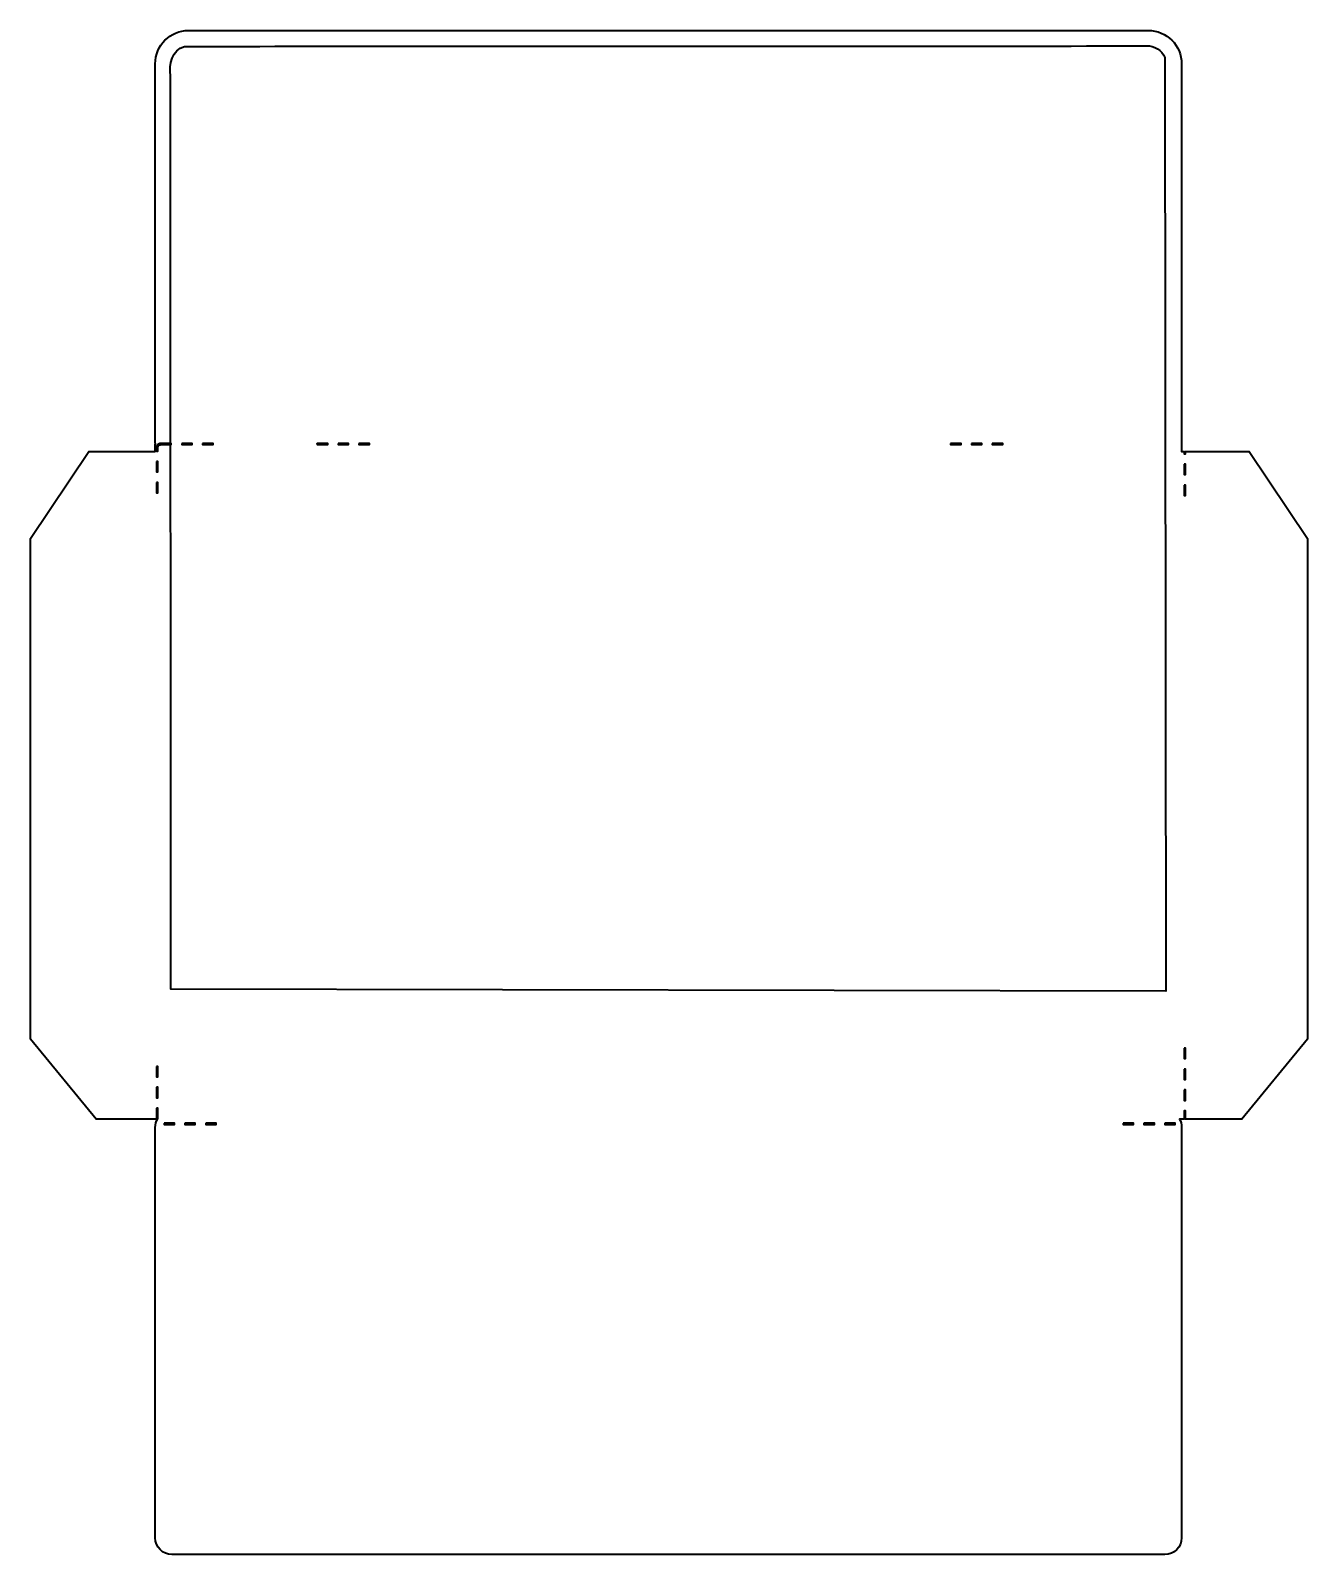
# Model space of a CAD drawing. Header units: centimetres. Extents: x -13 to 13, y -15.5 to 15.5.
import ezdxf

# ---------------------------------------------------------------- set-up
doc = ezdxf.new("R2010")
doc.units = ezdxf.units.CM
doc.header["$MEASUREMENT"] = 0
doc.layers.add('Layer 1', color=7, linetype='Continuous')

msp = doc.modelspace()

# ---------------------------------------------------------------- linework, layer by layer
at = {"layer": 'Layer 1', "color": 227, "lineweight": 40}
for points, knots in [([(-9.75133, 15.4659), (-10.12825, 15.4659), (-10.43181, 15.16317), (-10.43181, 14.78625), (-10.43181, 14.78625), (-10.43181, 14.78625), (-10.43181, 7.13648), (-10.43181, 7.13648), (-10.43181, 7.13648), (-10.43181, 7.11517), (-10.43041, 7.09361), (-10.4285, 7.07281), (-10.4285, 7.07281), (-10.4285, 7.07281), (-10.42932, 7.07281), (-10.42932, 7.07281), (-10.42932, 7.07281), (-10.42932, 7.07281), (-10.42932, 6.9215), (-10.42932, 6.9215), (-10.42932, 6.9215), (-10.42932, 6.9215), (-11.782, 6.9215), (-11.782, 6.9215), (-11.782, 6.9215), (-11.782, 6.9215), (-12.96436, 5.15706), (-12.96436, 5.15706), (-12.96436, 5.15706), (-12.96436, 5.15706), (-12.96436, -5.00377), (-12.96436, -5.00377), (-12.96436, -5.00377), (-12.96436, -5.00377), (-11.6307, -6.62765), (-11.6307, -6.62765), (-11.6307, -6.62765), (-11.6307, -6.62765), (-10.38633, -6.62765), (-10.38633, -6.62765), (-10.38633, -6.62765), (-10.41483, -6.67744), (-10.4318, -6.73461), (-10.4318, -6.79632), (-10.4318, -6.79632), (-10.4318, -6.79632), (-10.4318, -15.12656), (-10.4318, -15.12656), (-10.4318, -15.12656), (-10.4318, -15.31502), (-10.27961, -15.46638), (-10.09115, -15.46638), (-10.09115, -15.46638), (-10.09115, -15.46638), (10.06927, -15.46638), (10.06927, -15.46638), (10.06927, -15.46638), (10.25773, -15.46638), (10.40909, -15.31501), (10.40909, -15.12656), (10.40909, -15.12656), (10.40909, -15.12656), (10.40909, -6.79632), (10.40909, -6.79632), (10.40909, -6.79632), (10.40909, -6.73465), (10.39291, -6.67742), (10.36444, -6.62765), (10.36444, -6.62765), (10.36444, -6.62765), (10.45952, -6.62765), (10.45952, -6.62765), (10.45952, -6.62765), (10.45952, -6.62765), (10.45952, -6.46063), (10.45952, -6.46063), (10.45952, -6.46063), (10.45952, -6.46063), (10.48598, -6.46063), (10.48598, -6.46063), (10.48598, -6.46063), (10.48598, -6.46063), (10.48598, -6.62765), (10.48598, -6.62765), (10.48598, -6.62765), (10.48598, -6.62765), (11.63113, -6.62765), (11.63113, -6.62765), (11.63113, -6.62765), (11.63113, -6.62765), (12.96479, -5.00377), (12.96479, -5.00377), (12.96479, -5.00377), (12.96479, -5.00377), (12.96479, 5.15706), (12.96479, 5.15706), (12.96479, 5.15706), (12.96479, 5.15706), (11.78243, 6.9215), (11.78243, 6.9215), (11.78243, 6.9215), (11.78243, 6.9215), (10.48597, 6.9215), (10.48597, 6.9215), (10.48597, 6.9215), (10.48597, 6.9215), (10.48597, 6.87437), (10.48597, 6.87437), (10.48597, 6.87437), (10.48597, 6.87437), (10.45951, 6.87437), (10.45951, 6.87437), (10.45951, 6.87437), (10.45951, 6.87437), (10.45951, 6.9215), (10.45951, 6.9215), (10.45951, 6.9215), (10.45951, 6.9215), (10.40659, 6.9215), (10.40659, 6.9215), (10.40659, 6.9215), (10.40659, 6.9215), (10.40659, 7.07281), (10.40659, 7.07281), (10.40659, 7.07281), (10.4085, 7.0936), (10.40908, 7.11517), (10.40908, 7.13648), (10.40908, 7.13648), (10.40908, 7.13648), (10.40908, 14.78625), (10.40908, 14.78625), (10.40908, 14.78625), (10.40908, 15.16317), (10.10552, 15.4659), (9.7286, 15.4659), (9.7286, 15.4659), (9.7286, 15.4659), (-9.75135, 15.4659), (-9.75135, 15.4659), (-9.75135, 15.4659), (-9.75135, 15.4659), (-9.75133, 15.4659), (-9.75133, 15.4659)], [0, 0, 0, 0, 0.02702703, 0.02702703, 0.02702703, 0.02702703, 0.05405405, 0.05405405, 0.05405405, 0.05405405, 0.08108108, 0.08108108, 0.08108108, 0.08108108, 0.10810811, 0.10810811, 0.10810811, 0.10810811, 0.13513514, 0.13513514, 0.13513514, 0.13513514, 0.16216216, 0.16216216, 0.16216216, 0.16216216, 0.18918919, 0.18918919, 0.18918919, 0.18918919, 0.21621622, 0.21621622, 0.21621622, 0.21621622, 0.24324324, 0.24324324, 0.24324324, 0.24324324, 0.27027027, 0.27027027, 0.27027027, 0.27027027, 0.2972973, 0.2972973, 0.2972973, 0.2972973, 0.32432432, 0.32432432, 0.32432432, 0.32432432, 0.35135135, 0.35135135, 0.35135135, 0.35135135, 0.37837838, 0.37837838, 0.37837838, 0.37837838, 0.40540541, 0.40540541, 0.40540541, 0.40540541, 0.43243243, 0.43243243, 0.43243243, 0.43243243, 0.45945946, 0.45945946, 0.45945946, 0.45945946, 0.48648649, 0.48648649, 0.48648649, 0.48648649, 0.51351351, 0.51351351, 0.51351351, 0.51351351, 0.54054054, 0.54054054, 0.54054054, 0.54054054, 0.56756757, 0.56756757, 0.56756757, 0.56756757, 0.59459459, 0.59459459, 0.59459459, 0.59459459, 0.62162162, 0.62162162, 0.62162162, 0.62162162, 0.64864865, 0.64864865, 0.64864865, 0.64864865, 0.67567568, 0.67567568, 0.67567568, 0.67567568, 0.7027027, 0.7027027, 0.7027027, 0.7027027, 0.72972973, 0.72972973, 0.72972973, 0.72972973, 0.75675676, 0.75675676, 0.75675676, 0.75675676, 0.78378378, 0.78378378, 0.78378378, 0.78378378, 0.81081081, 0.81081081, 0.81081081, 0.81081081, 0.83783784, 0.83783784, 0.83783784, 0.83783784, 0.86486486, 0.86486486, 0.86486486, 0.86486486, 0.89189189, 0.89189189, 0.89189189, 0.89189189, 0.91891892, 0.91891892, 0.91891892, 0.91891892, 0.94594595, 0.94594595, 0.94594595, 0.94594595, 1, 1, 1, 1]), ([(-10.3177, 7.08605), (-10.3177, 7.08605), (-10.31605, 7.07282), (-10.31605, 7.07282), (-10.31605, 7.07282), (-10.31605, 7.07282), (-10.31605, 7.08605), (-10.31605, 7.08605), (-10.31605, 7.08605), (-10.31605, 7.08605), (-10.10438, 7.08605), (-10.10438, 7.08605), (-10.10438, 7.08605), (-10.10438, 7.08605), (-10.10438, 7.05959), (-10.10438, 7.05959), (-10.10438, 7.05959), (-10.10438, 7.05959), (-10.31439, 7.05959), (-10.31439, 7.05959), (-10.31439, 7.05959), (-10.31439, 7.05959), (-10.31604, 7.05959), (-10.31604, 7.05959), (-10.31604, 7.05959), (-10.31604, 7.05959), (-10.32762, 7.05876), (-10.32762, 7.05876), (-10.32762, 7.05876), (-10.32762, 7.05876), (-10.3392, 7.05545), (-10.3392, 7.05545), (-10.3392, 7.05545), (-10.3392, 7.05545), (-10.34003, 7.05545), (-10.34003, 7.05545), (-10.34003, 7.05545), (-10.34003, 7.05545), (-10.34168, 7.05462), (-10.34168, 7.05462), (-10.34168, 7.05462), (-10.34168, 7.05462), (-10.34995, 7.04966), (-10.34995, 7.04966), (-10.34995, 7.04966), (-10.34995, 7.04966), (-10.35904, 7.04222), (-10.35904, 7.04222), (-10.35904, 7.04222), (-10.35904, 7.04222), (-10.36731, 7.03313), (-10.36731, 7.03313), (-10.36731, 7.03313), (-10.36731, 7.03313), (-10.3731, 7.02321), (-10.3731, 7.02321), (-10.3731, 7.02321), (-10.3731, 7.02321), (-10.37392, 7.02073), (-10.37392, 7.02073), (-10.37392, 7.02073), (-10.37392, 7.02073), (-10.37723, 7.00915), (-10.37723, 7.00915), (-10.37723, 7.00915), (-10.37723, 7.00915), (-10.37887, 6.99757), (-10.37887, 6.99757), (-10.37887, 6.99757), (-10.37887, 6.99757), (-10.37805, 6.99757), (-10.37805, 6.99757), (-10.37805, 6.99757), (-10.37805, 6.99757), (-10.37805, 6.92894), (-10.37805, 6.92894), (-10.37805, 6.92894), (-10.37805, 6.92894), (-10.40451, 6.92894), (-10.40451, 6.92894), (-10.40451, 6.92894), (-10.40451, 6.92894), (-10.40451, 6.99757), (-10.40451, 6.99757), (-10.40451, 6.99757), (-10.40451, 6.99757), (-10.40451, 6.9984), (-10.40451, 6.9984), (-10.40451, 6.9984), (-10.40451, 6.9984), (-10.40287, 7.01411), (-10.40287, 7.01411), (-10.40287, 7.01411), (-10.40287, 7.01411), (-10.40287, 7.01576), (-10.40287, 7.01576), (-10.40287, 7.01576), (-10.40287, 7.01576), (-10.40287, 7.01659), (-10.40287, 7.01659), (-10.40287, 7.01659), (-10.40287, 7.01659), (-10.39873, 7.03065), (-10.39873, 7.03065), (-10.39873, 7.03065), (-10.39873, 7.03065), (-10.39791, 7.0323), (-10.39791, 7.0323), (-10.39791, 7.0323), (-10.39791, 7.0323), (-10.39709, 7.03313), (-10.39709, 7.03313), (-10.39709, 7.03313), (-10.39709, 7.03313), (-10.39048, 7.04636), (-10.39048, 7.04636), (-10.39048, 7.04636), (-10.39048, 7.04636), (-10.38966, 7.04719), (-10.38966, 7.04719), (-10.38966, 7.04719), (-10.38966, 7.04719), (-10.38884, 7.04802), (-10.38884, 7.04802), (-10.38884, 7.04802), (-10.38884, 7.04802), (-10.37975, 7.0596), (-10.37975, 7.0596), (-10.37975, 7.0596), (-10.37975, 7.0596), (-10.37893, 7.06043), (-10.37893, 7.06043), (-10.37893, 7.06043), (-10.37893, 7.06043), (-10.37811, 7.06126), (-10.37811, 7.06126), (-10.37811, 7.06126), (-10.37811, 7.06126), (-10.36653, 7.07035), (-10.36653, 7.07035), (-10.36653, 7.07035), (-10.36653, 7.07035), (-10.36571, 7.07118), (-10.36571, 7.07118), (-10.36571, 7.07118), (-10.36571, 7.07118), (-10.36489, 7.07201), (-10.36489, 7.07201), (-10.36489, 7.07201), (-10.36489, 7.07201), (-10.35166, 7.07862), (-10.35166, 7.07862), (-10.35166, 7.07862), (-10.35166, 7.07862), (-10.35083, 7.07945), (-10.35083, 7.07945), (-10.35083, 7.07945), (-10.35083, 7.07945), (-10.34918, 7.07945), (-10.34918, 7.07945), (-10.34918, 7.07945), (-10.34918, 7.07945), (-10.33512, 7.08441), (-10.33512, 7.08441), (-10.33512, 7.08441), (-10.33512, 7.08441), (-10.33429, 7.08441), (-10.33429, 7.08441), (-10.33429, 7.08441), (-10.33429, 7.08441), (-10.33264, 7.08441), (-10.33264, 7.08441), (-10.33264, 7.08441), (-10.33264, 7.08441), (-10.31776, 7.08606), (-10.31776, 7.08606), (-10.31776, 7.08606), (-10.31776, 7.08606), (-10.3177, 7.08605), (-10.3177, 7.08605)], [0, 0, 0, 0, 0.02173913, 0.02173913, 0.02173913, 0.02173913, 0.04347826, 0.04347826, 0.04347826, 0.04347826, 0.06521739, 0.06521739, 0.06521739, 0.06521739, 0.08695652, 0.08695652, 0.08695652, 0.08695652, 0.10869565, 0.10869565, 0.10869565, 0.10869565, 0.13043478, 0.13043478, 0.13043478, 0.13043478, 0.15217391, 0.15217391, 0.15217391, 0.15217391, 0.17391304, 0.17391304, 0.17391304, 0.17391304, 0.19565217, 0.19565217, 0.19565217, 0.19565217, 0.2173913, 0.2173913, 0.2173913, 0.2173913, 0.23913043, 0.23913043, 0.23913043, 0.23913043, 0.26086957, 0.26086957, 0.26086957, 0.26086957, 0.2826087, 0.2826087, 0.2826087, 0.2826087, 0.30434783, 0.30434783, 0.30434783, 0.30434783, 0.32608696, 0.32608696, 0.32608696, 0.32608696, 0.34782609, 0.34782609, 0.34782609, 0.34782609, 0.36956522, 0.36956522, 0.36956522, 0.36956522, 0.39130435, 0.39130435, 0.39130435, 0.39130435, 0.41304348, 0.41304348, 0.41304348, 0.41304348, 0.43478261, 0.43478261, 0.43478261, 0.43478261, 0.45652174, 0.45652174, 0.45652174, 0.45652174, 0.47826087, 0.47826087, 0.47826087, 0.47826087, 0.5, 0.5, 0.5, 0.5, 0.52173913, 0.52173913, 0.52173913, 0.52173913, 0.54347826, 0.54347826, 0.54347826, 0.54347826, 0.56521739, 0.56521739, 0.56521739, 0.56521739, 0.58695652, 0.58695652, 0.58695652, 0.58695652, 0.60869565, 0.60869565, 0.60869565, 0.60869565, 0.63043478, 0.63043478, 0.63043478, 0.63043478, 0.65217391, 0.65217391, 0.65217391, 0.65217391, 0.67391304, 0.67391304, 0.67391304, 0.67391304, 0.69565217, 0.69565217, 0.69565217, 0.69565217, 0.7173913, 0.7173913, 0.7173913, 0.7173913, 0.73913043, 0.73913043, 0.73913043, 0.73913043, 0.76086957, 0.76086957, 0.76086957, 0.76086957, 0.7826087, 0.7826087, 0.7826087, 0.7826087, 0.80434783, 0.80434783, 0.80434783, 0.80434783, 0.82608696, 0.82608696, 0.82608696, 0.82608696, 0.84782609, 0.84782609, 0.84782609, 0.84782609, 0.86956522, 0.86956522, 0.86956522, 0.86956522, 0.89130435, 0.89130435, 0.89130435, 0.89130435, 0.91304348, 0.91304348, 0.91304348, 0.91304348, 0.93478261, 0.93478261, 0.93478261, 0.93478261, 0.95652174, 0.95652174, 0.95652174, 0.95652174, 1, 1, 1, 1]), ([(-9.89271, 7.08605), (-9.89271, 7.08605), (-9.68104, 7.08605), (-9.68104, 7.08605), (-9.68104, 7.08605), (-9.68104, 7.08605), (-9.68104, 7.05959), (-9.68104, 7.05959), (-9.68104, 7.05959), (-9.68104, 7.05959), (-9.89271, 7.05959), (-9.89271, 7.05959), (-9.89271, 7.05959), (-9.89271, 7.05959), (-9.89271, 7.08605), (-9.89271, 7.08605)], [0, 0, 0, 0, 0.2, 0.2, 0.2, 0.2, 0.4, 0.4, 0.4, 0.4, 0.6, 0.6, 0.6, 0.6, 1, 1, 1, 1]), ([(-9.46938, 7.08605), (-9.46938, 7.08605), (-9.25771, 7.08605), (-9.25771, 7.08605), (-9.25771, 7.08605), (-9.25771, 7.08605), (-9.25771, 7.05959), (-9.25771, 7.05959), (-9.25771, 7.05959), (-9.25771, 7.05959), (-9.46938, 7.05959), (-9.46938, 7.05959), (-9.46938, 7.05959), (-9.46938, 7.05959), (-9.46938, 7.08605), (-9.46938, 7.08605)], [0, 0, 0, 0, 0.2, 0.2, 0.2, 0.2, 0.4, 0.4, 0.4, 0.4, 0.6, 0.6, 0.6, 0.6, 1, 1, 1, 1]), ([(-10.40452, 6.71729), (-10.40452, 6.71729), (-10.37806, 6.71729), (-10.37806, 6.71729), (-10.37806, 6.71729), (-10.37806, 6.71729), (-10.37806, 6.50562), (-10.37806, 6.50562), (-10.37806, 6.50562), (-10.37806, 6.50562), (-10.40452, 6.50562), (-10.40452, 6.50562), (-10.40452, 6.50562), (-10.40452, 6.50562), (-10.40452, 6.71729), (-10.40452, 6.71729)], [0, 0, 0, 0, 0.2, 0.2, 0.2, 0.2, 0.4, 0.4, 0.4, 0.4, 0.6, 0.6, 0.6, 0.6, 1, 1, 1, 1]), ([(10.45953, 6.66272), (10.45953, 6.66272), (10.48599, 6.66272), (10.48599, 6.66272), (10.48599, 6.66272), (10.48599, 6.66272), (10.48599, 6.45105), (10.48599, 6.45105), (10.48599, 6.45105), (10.48599, 6.45105), (10.45953, 6.45105), (10.45953, 6.45105), (10.45953, 6.45105), (10.45953, 6.45105), (10.45953, 6.66272), (10.45953, 6.66272)], [0, 0, 0, 0, 0.2, 0.2, 0.2, 0.2, 0.4, 0.4, 0.4, 0.4, 0.6, 0.6, 0.6, 0.6, 1, 1, 1, 1]), ([(-10.40452, 6.29395), (-10.40452, 6.29395), (-10.37806, 6.29395), (-10.37806, 6.29395), (-10.37806, 6.29395), (-10.37806, 6.29395), (-10.37806, 6.08228), (-10.37806, 6.08228), (-10.37806, 6.08228), (-10.37806, 6.08228), (-10.40452, 6.08228), (-10.40452, 6.08228), (-10.40452, 6.08228), (-10.40452, 6.08228), (-10.40452, 6.29395), (-10.40452, 6.29395)], [0, 0, 0, 0, 0.2, 0.2, 0.2, 0.2, 0.4, 0.4, 0.4, 0.4, 0.6, 0.6, 0.6, 0.6, 1, 1, 1, 1]), ([(10.45953, 6.23938), (10.45953, 6.23938), (10.48599, 6.23938), (10.48599, 6.23938), (10.48599, 6.23938), (10.48599, 6.23938), (10.48599, 6.02771), (10.48599, 6.02771), (10.48599, 6.02771), (10.48599, 6.02771), (10.45953, 6.02771), (10.45953, 6.02771), (10.45953, 6.02771), (10.45953, 6.02771), (10.45953, 6.23938), (10.45953, 6.23938)], [0, 0, 0, 0, 0.2, 0.2, 0.2, 0.2, 0.4, 0.4, 0.4, 0.4, 0.6, 0.6, 0.6, 0.6, 1, 1, 1, 1]), ([(10.45953, -5.19062), (10.45953, -5.19062), (10.48599, -5.19062), (10.48599, -5.19062), (10.48599, -5.19062), (10.48599, -5.19062), (10.48599, -5.40229), (10.48599, -5.40229), (10.48599, -5.40229), (10.48599, -5.40229), (10.45953, -5.40229), (10.45953, -5.40229), (10.45953, -5.40229), (10.45953, -5.40229), (10.45953, -5.19062), (10.45953, -5.19062)], [0, 0, 0, 0, 0.2, 0.2, 0.2, 0.2, 0.4, 0.4, 0.4, 0.4, 0.6, 0.6, 0.6, 0.6, 1, 1, 1, 1]), ([(-10.40452, -5.55938), (-10.40452, -5.55938), (-10.37806, -5.55938), (-10.37806, -5.55938), (-10.37806, -5.55938), (-10.37806, -5.55938), (-10.37806, -5.77105), (-10.37806, -5.77105), (-10.37806, -5.77105), (-10.37806, -5.77105), (-10.40452, -5.77105), (-10.40452, -5.77105), (-10.40452, -5.77105), (-10.40452, -5.77105), (-10.40452, -5.55938), (-10.40452, -5.55938)], [0, 0, 0, 0, 0.2, 0.2, 0.2, 0.2, 0.4, 0.4, 0.4, 0.4, 0.6, 0.6, 0.6, 0.6, 1, 1, 1, 1]), ([(10.45953, -5.61395), (10.45953, -5.61395), (10.48599, -5.61395), (10.48599, -5.61395), (10.48599, -5.61395), (10.48599, -5.61395), (10.48599, -5.82562), (10.48599, -5.82562), (10.48599, -5.82562), (10.48599, -5.82562), (10.45953, -5.82562), (10.45953, -5.82562), (10.45953, -5.82562), (10.45953, -5.82562), (10.45953, -5.61395), (10.45953, -5.61395)], [0, 0, 0, 0, 0.2, 0.2, 0.2, 0.2, 0.4, 0.4, 0.4, 0.4, 0.6, 0.6, 0.6, 0.6, 1, 1, 1, 1]), ([(-10.40452, -5.98271), (-10.40452, -5.98271), (-10.37806, -5.98271), (-10.37806, -5.98271), (-10.37806, -5.98271), (-10.37806, -5.98271), (-10.37806, -6.19438), (-10.37806, -6.19438), (-10.37806, -6.19438), (-10.37806, -6.19438), (-10.40452, -6.19438), (-10.40452, -6.19438), (-10.40452, -6.19438), (-10.40452, -6.19438), (-10.40452, -5.98271), (-10.40452, -5.98271)], [0, 0, 0, 0, 0.2, 0.2, 0.2, 0.2, 0.4, 0.4, 0.4, 0.4, 0.6, 0.6, 0.6, 0.6, 1, 1, 1, 1]), ([(10.45953, -6.03728), (10.45953, -6.03728), (10.48599, -6.03728), (10.48599, -6.03728), (10.48599, -6.03728), (10.48599, -6.03728), (10.48599, -6.24895), (10.48599, -6.24895), (10.48599, -6.24895), (10.48599, -6.24895), (10.45953, -6.24895), (10.45953, -6.24895), (10.45953, -6.24895), (10.45953, -6.24895), (10.45953, -6.03728), (10.45953, -6.03728)], [0, 0, 0, 0, 0.2, 0.2, 0.2, 0.2, 0.4, 0.4, 0.4, 0.4, 0.6, 0.6, 0.6, 0.6, 1, 1, 1, 1]), ([(-10.40452, -6.40605), (-10.40452, -6.40605), (-10.37806, -6.40605), (-10.37806, -6.40605), (-10.37806, -6.40605), (-10.37806, -6.40605), (-10.37806, -6.61772), (-10.37806, -6.61772), (-10.37806, -6.61772), (-10.37806, -6.61772), (-10.40452, -6.61772), (-10.40452, -6.61772), (-10.40452, -6.61772), (-10.40452, -6.61772), (-10.40452, -6.40605), (-10.40452, -6.40605)], [0, 0, 0, 0, 0.2, 0.2, 0.2, 0.2, 0.4, 0.4, 0.4, 0.4, 0.6, 0.6, 0.6, 0.6, 1, 1, 1, 1]), ([(-10.25238, -6.70949), (-10.25238, -6.70949), (-10.04071, -6.70949), (-10.04071, -6.70949), (-10.04071, -6.70949), (-10.04071, -6.70949), (-10.04071, -6.73595), (-10.04071, -6.73595), (-10.04071, -6.73595), (-10.04071, -6.73595), (-10.25238, -6.73595), (-10.25238, -6.73595), (-10.25238, -6.73595), (-10.25238, -6.73595), (-10.25238, -6.70949), (-10.25238, -6.70949)], [0, 0, 0, 0, 0.2, 0.2, 0.2, 0.2, 0.4, 0.4, 0.4, 0.4, 0.6, 0.6, 0.6, 0.6, 1, 1, 1, 1]), ([(-9.82905, -6.70949), (-9.82905, -6.70949), (-9.61738, -6.70949), (-9.61738, -6.70949), (-9.61738, -6.70949), (-9.61738, -6.70949), (-9.61738, -6.73595), (-9.61738, -6.73595), (-9.61738, -6.73595), (-9.61738, -6.73595), (-9.82905, -6.73595), (-9.82905, -6.73595), (-9.82905, -6.73595), (-9.82905, -6.73595), (-9.82905, -6.70949), (-9.82905, -6.70949)], [0, 0, 0, 0, 0.2, 0.2, 0.2, 0.2, 0.4, 0.4, 0.4, 0.4, 0.6, 0.6, 0.6, 0.6, 1, 1, 1, 1]), ([(-9.40571, -6.70949), (-9.40571, -6.70949), (-9.19404, -6.70949), (-9.19404, -6.70949), (-9.19404, -6.70949), (-9.19404, -6.70949), (-9.19404, -6.73595), (-9.19404, -6.73595), (-9.19404, -6.73595), (-9.19404, -6.73595), (-9.40571, -6.73595), (-9.40571, -6.73595), (-9.40571, -6.73595), (-9.40571, -6.73595), (-9.40571, -6.70949), (-9.40571, -6.70949)], [0, 0, 0, 0, 0.2, 0.2, 0.2, 0.2, 0.4, 0.4, 0.4, 0.4, 0.6, 0.6, 0.6, 0.6, 1, 1, 1, 1]), ([(9.22095, -6.70949), (9.22095, -6.70949), (9.43262, -6.70949), (9.43262, -6.70949), (9.43262, -6.70949), (9.43262, -6.70949), (9.43262, -6.73595), (9.43262, -6.73595), (9.43262, -6.73595), (9.43262, -6.73595), (9.22095, -6.73595), (9.22095, -6.73595), (9.22095, -6.73595), (9.22095, -6.73595), (9.22095, -6.70949), (9.22095, -6.70949)], [0, 0, 0, 0, 0.2, 0.2, 0.2, 0.2, 0.4, 0.4, 0.4, 0.4, 0.6, 0.6, 0.6, 0.6, 1, 1, 1, 1]), ([(9.64429, -6.70949), (9.64429, -6.70949), (9.85596, -6.70949), (9.85596, -6.70949), (9.85596, -6.70949), (9.85596, -6.70949), (9.85596, -6.73595), (9.85596, -6.73595), (9.85596, -6.73595), (9.85596, -6.73595), (9.64429, -6.73595), (9.64429, -6.73595), (9.64429, -6.73595), (9.64429, -6.73595), (9.64429, -6.70949), (9.64429, -6.70949)], [0, 0, 0, 0, 0.2, 0.2, 0.2, 0.2, 0.4, 0.4, 0.4, 0.4, 0.6, 0.6, 0.6, 0.6, 1, 1, 1, 1]), ([(10.06762, -6.70949), (10.06762, -6.70949), (10.27929, -6.70949), (10.27929, -6.70949), (10.27929, -6.70949), (10.27929, -6.70949), (10.27929, -6.73595), (10.27929, -6.73595), (10.27929, -6.73595), (10.27929, -6.73595), (10.06762, -6.73595), (10.06762, -6.73595), (10.06762, -6.73595), (10.06762, -6.73595), (10.06762, -6.70949), (10.06762, -6.70949)], [0, 0, 0, 0, 0.2, 0.2, 0.2, 0.2, 0.4, 0.4, 0.4, 0.4, 0.6, 0.6, 0.6, 0.6, 1, 1, 1, 1])]:
    msp.add_open_spline(points, degree=3, knots=knots, dxfattribs=at)
at = {"layer": 'Layer 1', "color": 6, "lineweight": 40}
for points, knots in [([(9.6945, 15.15442), (3.18443, 15.13496), (-3.32608, 15.1654), (-9.83588, 15.13788), (-9.83588, 15.13788), (-10.09491, 15.08368), (-10.16008, 14.77203), (-10.11865, 14.54422), (-10.11865, 14.54422), (-10.11865, 14.54422), (-10.11286, -3.9948), (-10.11286, -3.9948), (-10.11286, -3.9948), (-10.11286, -3.9948), (10.0889, -4.03201), (10.0889, -4.03201), (10.0889, -4.03201), (10.0889, -4.03201), (10.06906, 14.91794), (10.06906, 14.91794), (10.06906, 14.91794), (10.00949, 15.06457), (9.85058, 15.16181), (9.69451, 15.15441), (9.69451, 15.15441), (9.69451, 15.15441), (9.6945, 15.15442), (9.6945, 15.15442)], [0, 0, 0, 0, 0.125, 0.125, 0.125, 0.125, 0.25, 0.25, 0.25, 0.25, 0.375, 0.375, 0.375, 0.375, 0.5, 0.5, 0.5, 0.5, 0.625, 0.625, 0.625, 0.625, 0.75, 0.75, 0.75, 0.75, 1, 1, 1, 1]), ([(-7.14292, 7.08629), (-7.14205, 7.08629), (-7.14017, 7.05981), (-7.14127, 7.08629), (-7.14127, 7.08629), (-7.14127, 7.08629), (-6.9296, 7.08629), (-6.9296, 7.08629), (-6.9296, 7.08629), (-6.9296, 7.08629), (-6.9296, 7.05983), (-6.9296, 7.05983), (-6.9296, 7.05983), (-6.9296, 7.05983), (-7.13961, 7.05983), (-7.13961, 7.05983), (-7.13961, 7.05983), (-7.13961, 7.05983), (-7.14126, 7.05983), (-7.14126, 7.05983), (-7.14126, 7.05983), (-7.14126, 7.05983), (-7.14291, 7.08629), (-7.14291, 7.08629), (-7.14291, 7.08629), (-7.14291, 7.08629), (-7.14292, 7.08629), (-7.14292, 7.08629)], [0, 0, 0, 0, 0.125, 0.125, 0.125, 0.125, 0.25, 0.25, 0.25, 0.25, 0.375, 0.375, 0.375, 0.375, 0.5, 0.5, 0.5, 0.5, 0.625, 0.625, 0.625, 0.625, 0.75, 0.75, 0.75, 0.75, 1, 1, 1, 1]), ([(-6.71794, 7.08629), (-6.71794, 7.08629), (-6.50627, 7.08629), (-6.50627, 7.08629), (-6.50627, 7.08629), (-6.50627, 7.08629), (-6.50627, 7.05983), (-6.50627, 7.05983), (-6.50627, 7.05983), (-6.50627, 7.05983), (-6.71794, 7.05983), (-6.71794, 7.05983), (-6.71794, 7.05983), (-6.71794, 7.05983), (-6.71794, 7.08629), (-6.71794, 7.08629)], [0, 0, 0, 0, 0.2, 0.2, 0.2, 0.2, 0.4, 0.4, 0.4, 0.4, 0.6, 0.6, 0.6, 0.6, 1, 1, 1, 1]), ([(-6.2946, 7.08629), (-6.2946, 7.08629), (-6.08293, 7.08629), (-6.08293, 7.08629), (-6.08293, 7.08629), (-6.08293, 7.08629), (-6.08293, 7.05983), (-6.08293, 7.05983), (-6.08293, 7.05983), (-6.08293, 7.05983), (-6.2946, 7.05983), (-6.2946, 7.05983), (-6.2946, 7.05983), (-6.2946, 7.05983), (-6.2946, 7.08629), (-6.2946, 7.08629)], [0, 0, 0, 0, 0.2, 0.2, 0.2, 0.2, 0.4, 0.4, 0.4, 0.4, 0.6, 0.6, 0.6, 0.6, 1, 1, 1, 1]), ([(5.71583, 7.08629), (5.71583, 7.08629), (5.71748, 7.08629), (5.71748, 7.08629), (5.71748, 7.08629), (5.71748, 7.08629), (5.92915, 7.08629), (5.92915, 7.08629), (5.92915, 7.08629), (5.92915, 7.08629), (5.92915, 7.05983), (5.92915, 7.05983), (5.92915, 7.05983), (5.92915, 7.05983), (5.71914, 7.05983), (5.71914, 7.05983), (5.71914, 7.05983), (5.71914, 7.05983), (5.71749, 7.05983), (5.71749, 7.05983), (5.71749, 7.05983), (5.71749, 7.05983), (5.71584, 7.08629), (5.71584, 7.08629), (5.71584, 7.08629), (5.71584, 7.08629), (5.71583, 7.08629), (5.71583, 7.08629)], [0, 0, 0, 0, 0.125, 0.125, 0.125, 0.125, 0.25, 0.25, 0.25, 0.25, 0.375, 0.375, 0.375, 0.375, 0.5, 0.5, 0.5, 0.5, 0.625, 0.625, 0.625, 0.625, 0.75, 0.75, 0.75, 0.75, 1, 1, 1, 1]), ([(6.14081, 7.08629), (6.14081, 7.08629), (6.35248, 7.08629), (6.35248, 7.08629), (6.35248, 7.08629), (6.35248, 7.08629), (6.35248, 7.05983), (6.35248, 7.05983), (6.35248, 7.05983), (6.35248, 7.05983), (6.14081, 7.05983), (6.14081, 7.05983), (6.14081, 7.05983), (6.14081, 7.05983), (6.14081, 7.08629), (6.14081, 7.08629)], [0, 0, 0, 0, 0.2, 0.2, 0.2, 0.2, 0.4, 0.4, 0.4, 0.4, 0.6, 0.6, 0.6, 0.6, 1, 1, 1, 1]), ([(6.56415, 7.08629), (6.56415, 7.08629), (6.77582, 7.08629), (6.77582, 7.08629), (6.77582, 7.08629), (6.77582, 7.08629), (6.77582, 7.05983), (6.77582, 7.05983), (6.77582, 7.05983), (6.77582, 7.05983), (6.56415, 7.05983), (6.56415, 7.05983), (6.56415, 7.05983), (6.56415, 7.05983), (6.56415, 7.08629), (6.56415, 7.08629)], [0, 0, 0, 0, 0.2, 0.2, 0.2, 0.2, 0.4, 0.4, 0.4, 0.4, 0.6, 0.6, 0.6, 0.6, 1, 1, 1, 1])]:
    msp.add_open_spline(points, degree=3, knots=knots, dxfattribs=at)

doc.saveas('drawing.dxf')
